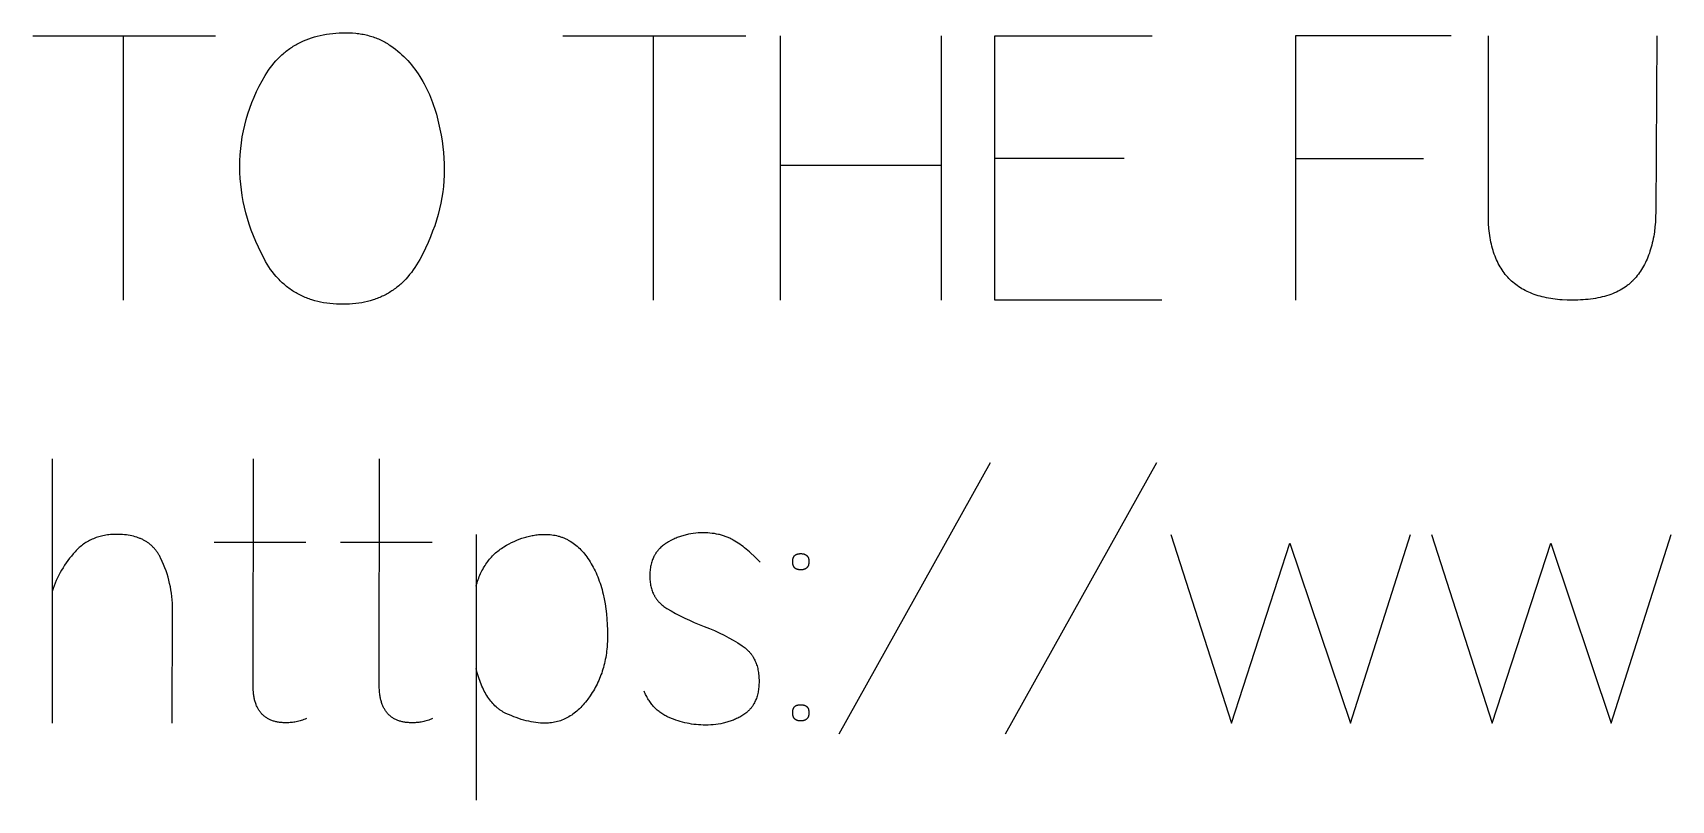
# Model space of a CAD drawing. Header units: millimetres. Extents: x -1220 to 1220, y -1270 to 3400.
# Drawn here: x -865.9 to -407.5, y 2120 to 2334.8 of the extents above; entities that cross this region are included whole.
import ezdxf

# ---------------------------------------------------------------- set-up
doc = ezdxf.new("R2010")
doc.units = ezdxf.units.MM
doc.layers.add('TC', color=220, linetype='CONTINUOUS', true_color=0xff00bb)

msp = doc.modelspace()

# ---------------------------------------------------------------- linework, layer by layer
at = {"layer": 'TC'}
for points in [[(-865.91, 2333.94), (-814.74, 2333.94)], [(-840.64, 2333.94), (-840.64, 2259.94)], [(-717.59, 2333.94), (-666.42, 2333.94)], [(-692.32, 2333.94), (-692.32, 2259.94)], [(-656.8, 2333.94), (-656.8, 2259.94)], [(-611.66, 2259.94), (-611.66, 2333.94)], [(-550.03, 2259.94), (-596.76, 2259.94), (-596.76, 2333.94), (-552.78, 2333.94)], [(-469.05, 2333.94), (-512.61, 2333.94), (-512.61, 2259.94)], [(-411.55, 2333.94), (-411.86, 2284.68), (-411.9, 2283.22), (-411.97, 2281.8), (-412.09, 2280.43), (-412.25, 2279.1), (-412.34, 2278.45), (-412.44, 2277.81), (-412.56, 2277.18), (-412.69, 2276.56), (-412.82, 2275.95), (-412.97, 2275.35), (-413.12, 2274.76), (-413.29, 2274.19), (-413.47, 2273.62), (-413.65, 2273.06), (-413.85, 2272.52), (-414.06, 2271.98), (-414.28, 2271.46), (-414.51, 2270.95), (-414.75, 2270.44), (-414.99, 2269.95), (-415.25, 2269.47), (-415.52, 2269), (-415.8, 2268.54), (-416.09, 2268.09), (-416.4, 2267.65), (-416.71, 2267.22), (-417.03, 2266.8), (-417.36, 2266.39), (-417.7, 2265.99), (-417.87, 2265.8), (-418.05, 2265.61), (-418.23, 2265.42), (-418.41, 2265.24), (-418.6, 2265.06), (-418.8, 2264.88), (-418.99, 2264.7), (-419.19, 2264.53), (-419.39, 2264.36), (-419.6, 2264.2), (-419.81, 2264.04), (-420.02, 2263.88), (-420.46, 2263.57), (-420.91, 2263.27), (-421.38, 2262.99), (-421.86, 2262.72), (-422.35, 2262.46), (-422.86, 2262.22), (-423.38, 2261.98), (-423.92, 2261.76), (-424.47, 2261.55), (-425.03, 2261.36), (-425.61, 2261.18), (-426.21, 2261.01), (-426.82, 2260.85), (-427.44, 2260.7), (-428.08, 2260.57), (-428.73, 2260.45), (-429.39, 2260.34), (-430.07, 2260.25), (-430.76, 2260.17), (-431.47, 2260.1), (-432.19, 2260.04), (-432.93, 2260), (-433.68, 2259.97), (-435.23, 2259.94), (-436.64, 2259.96), (-438.01, 2260.03), (-438.67, 2260.08), (-439.33, 2260.14), (-439.98, 2260.21), (-440.61, 2260.3), (-441.23, 2260.39), (-441.85, 2260.5), (-442.45, 2260.62), (-443.04, 2260.74), (-443.62, 2260.88), (-444.19, 2261.03), (-444.75, 2261.2), (-445.29, 2261.37), (-445.83, 2261.55), (-446.36, 2261.75), (-446.87, 2261.95), (-447.37, 2262.17), (-447.87, 2262.4), (-448.35, 2262.64), (-448.82, 2262.89), (-449.28, 2263.15), (-449.73, 2263.43), (-450.17, 2263.71), (-450.59, 2264.01), (-451.01, 2264.31), (-451.41, 2264.63), (-451.81, 2264.96), (-452.19, 2265.3), (-452.56, 2265.65), (-452.92, 2266.01), (-453.27, 2266.39), (-453.61, 2266.77), (-453.94, 2267.17), (-454.26, 2267.57), (-454.57, 2267.99), (-454.86, 2268.42), (-455.15, 2268.86), (-455.42, 2269.31), (-455.68, 2269.78), (-455.93, 2270.25), (-456.17, 2270.73), (-456.4, 2271.23), (-456.62, 2271.74), (-456.83, 2272.26), (-457.03, 2272.79), (-457.22, 2273.33), (-457.39, 2273.88), (-457.55, 2274.44), (-457.71, 2275.02), (-457.85, 2275.6), (-457.98, 2276.2), (-458.1, 2276.81), (-458.21, 2277.42), (-458.31, 2278.05), (-458.4, 2278.7), (-458.47, 2279.35), (-458.54, 2280.01), (-458.64, 2281.37), (-458.69, 2282.78), (-458.69, 2333.94)], [(-611.66, 2297.68), (-656.8, 2297.68)], [(-560.6, 2299.58), (-596.76, 2299.58)], [(-476.88, 2299.48), (-512.61, 2299.48)], [(-860.51, 2215.54), (-860.51, 2141.54)], [(-789.37, 2142.81), (-789.72, 2142.67), (-790.08, 2142.54), (-790.43, 2142.42), (-790.79, 2142.3), (-791.14, 2142.2), (-791.49, 2142.1), (-791.85, 2142.02), (-792.2, 2141.94), (-792.55, 2141.87), (-792.89, 2141.81), (-793.24, 2141.76), (-793.59, 2141.72), (-793.94, 2141.69), (-794.28, 2141.67), (-794.63, 2141.65), (-794.97, 2141.65), (-795.26, 2141.65), (-795.54, 2141.66), (-795.82, 2141.67), (-796.1, 2141.69), (-796.37, 2141.71), (-796.63, 2141.74), (-796.89, 2141.77), (-797.15, 2141.81), (-797.4, 2141.85), (-797.65, 2141.9), (-797.89, 2141.96), (-798.13, 2142.02), (-798.37, 2142.08), (-798.6, 2142.15), (-798.82, 2142.22), (-799.04, 2142.3), (-799.26, 2142.39), (-799.47, 2142.48), (-799.67, 2142.57), (-799.88, 2142.67), (-800.07, 2142.77), (-800.27, 2142.88), (-800.46, 2143), (-800.64, 2143.12), (-800.82, 2143.24), (-800.99, 2143.37), (-801.16, 2143.51), (-801.33, 2143.65), (-801.49, 2143.8), (-801.65, 2143.95), (-801.8, 2144.1), (-801.95, 2144.26), (-802.09, 2144.43), (-802.23, 2144.6), (-802.36, 2144.78), (-802.49, 2144.96), (-802.62, 2145.15), (-802.74, 2145.34), (-802.85, 2145.53), (-802.97, 2145.74), (-803.07, 2145.94), (-803.17, 2146.15), (-803.27, 2146.37), (-803.37, 2146.59), (-803.45, 2146.82), (-803.54, 2147.05), (-803.62, 2147.29), (-803.69, 2147.53), (-803.76, 2147.78), (-803.83, 2148.04), (-803.89, 2148.29), (-803.95, 2148.56), (-804, 2148.82), (-804.05, 2149.1), (-804.09, 2149.38), (-804.13, 2149.66), (-804.19, 2150.24), (-804.24, 2150.85), (-804.26, 2151.47), (-804.27, 2152.11), (-804.17, 2215.54)], [(-754.06, 2142.81), (-754.42, 2142.67), (-754.77, 2142.54), (-755.13, 2142.42), (-755.48, 2142.3), (-755.83, 2142.2), (-756.19, 2142.1), (-756.54, 2142.02), (-756.89, 2141.94), (-757.24, 2141.87), (-757.59, 2141.81), (-757.93, 2141.76), (-758.28, 2141.72), (-758.63, 2141.69), (-758.97, 2141.67), (-759.32, 2141.65), (-759.66, 2141.65), (-759.95, 2141.65), (-760.23, 2141.66), (-760.51, 2141.67), (-760.79, 2141.69), (-761.06, 2141.71), (-761.32, 2141.74), (-761.59, 2141.77), (-761.84, 2141.81), (-762.09, 2141.85), (-762.34, 2141.9), (-762.59, 2141.96), (-762.82, 2142.02), (-763.06, 2142.08), (-763.29, 2142.15), (-763.51, 2142.22), (-763.73, 2142.3), (-763.95, 2142.39), (-764.16, 2142.48), (-764.37, 2142.57), (-764.57, 2142.67), (-764.77, 2142.77), (-764.96, 2142.88), (-765.15, 2143), (-765.33, 2143.12), (-765.51, 2143.24), (-765.69, 2143.37), (-765.86, 2143.51), (-766.02, 2143.65), (-766.18, 2143.8), (-766.34, 2143.95), (-766.49, 2144.1), (-766.64, 2144.26), (-766.78, 2144.43), (-766.92, 2144.6), (-767.06, 2144.78), (-767.18, 2144.96), (-767.31, 2145.15), (-767.43, 2145.34), (-767.55, 2145.53), (-767.66, 2145.74), (-767.76, 2145.94), (-767.87, 2146.15), (-767.96, 2146.37), (-768.06, 2146.59), (-768.15, 2146.82), (-768.23, 2147.05), (-768.31, 2147.29), (-768.38, 2147.53), (-768.45, 2147.78), (-768.52, 2148.04), (-768.58, 2148.29), (-768.64, 2148.56), (-768.69, 2148.82), (-768.74, 2149.1), (-768.78, 2149.38), (-768.82, 2149.66), (-768.88, 2150.24), (-768.93, 2150.85), (-768.96, 2151.47), (-768.97, 2152.11), (-768.86, 2215.54)], [(-598.03, 2214.38), (-640.42, 2138.48)], [(-551.51, 2214.38), (-593.9, 2138.48)], [(-826.9, 2141.54), (-826.79, 2173.26), (-826.8, 2174.2), (-826.84, 2175.15), (-826.91, 2176.08), (-827, 2177.01), (-827.11, 2177.93), (-827.25, 2178.85), (-827.42, 2179.75), (-827.61, 2180.66), (-827.83, 2181.55), (-828.07, 2182.44), (-828.34, 2183.32), (-828.63, 2184.2), (-828.95, 2185.07), (-829.3, 2185.93), (-829.67, 2186.78), (-830.17, 2187.84), (-830.27, 2188.05), (-830.38, 2188.25), (-830.49, 2188.45), (-830.6, 2188.65), (-830.72, 2188.84), (-830.83, 2189.03), (-830.96, 2189.22), (-831.08, 2189.4), (-831.21, 2189.58), (-831.34, 2189.76), (-831.47, 2189.93), (-831.61, 2190.1), (-831.74, 2190.27), (-831.89, 2190.43), (-832.03, 2190.59), (-832.18, 2190.75), (-832.33, 2190.9), (-832.48, 2191.05), (-832.64, 2191.2), (-832.8, 2191.34), (-832.96, 2191.49), (-833.13, 2191.62), (-833.29, 2191.76), (-833.47, 2191.89), (-833.64, 2192.01), (-833.82, 2192.14), (-834, 2192.26), (-834.18, 2192.38), (-834.37, 2192.49), (-834.55, 2192.6), (-834.75, 2192.71), (-834.94, 2192.81), (-835.14, 2192.91), (-835.34, 2193.01), (-835.54, 2193.1), (-835.75, 2193.19), (-835.96, 2193.28), (-836.17, 2193.37), (-836.39, 2193.45), (-836.6, 2193.53), (-836.83, 2193.6), (-837.28, 2193.74), (-837.74, 2193.86), (-838.21, 2193.98), (-838.7, 2194.08), (-839.2, 2194.16), (-839.71, 2194.23), (-840.23, 2194.29), (-840.77, 2194.34), (-841.31, 2194.37), (-841.87, 2194.39), (-842.44, 2194.4), (-842.88, 2194.39), (-843.32, 2194.38), (-843.76, 2194.36), (-844.19, 2194.32), (-844.62, 2194.28), (-845.04, 2194.23), (-845.45, 2194.17), (-845.86, 2194.09), (-846.26, 2194.01), (-846.66, 2193.92), (-847.05, 2193.82), (-847.44, 2193.72), (-847.82, 2193.6), (-848.2, 2193.47), (-848.57, 2193.33), (-848.94, 2193.18), (-849.3, 2193.03), (-849.65, 2192.86), (-850, 2192.68), (-850.35, 2192.5), (-850.69, 2192.3), (-851.02, 2192.1), (-851.35, 2191.89), (-851.67, 2191.66), (-851.99, 2191.43), (-852.3, 2191.19), (-852.61, 2190.94), (-852.91, 2190.68), (-853.21, 2190.41), (-853.5, 2190.12), (-853.79, 2189.84), (-854.07, 2189.54), (-854.6, 2188.94), (-855.11, 2188.32), (-855.61, 2187.7), (-856.09, 2187.06), (-856.56, 2186.41), (-857, 2185.75), (-857.43, 2185.07), (-857.84, 2184.38), (-858.24, 2183.68), (-858.62, 2182.97), (-858.98, 2182.25), (-859.32, 2181.51), (-859.64, 2180.76), (-859.95, 2180), (-860.24, 2179.22), (-860.51, 2178.44)], [(-789.47, 2192.07), (-815.16, 2192.07)], [(-754.17, 2192.07), (-779.85, 2192.07)], [(-741.9, 2194.4), (-741.9, 2119.98)], [(-741.9, 2179.92), (-741.77, 2180.38), (-741.62, 2180.84), (-741.47, 2181.29), (-741.32, 2181.73), (-741.15, 2182.16), (-740.98, 2182.59), (-740.81, 2183.01), (-740.62, 2183.42), (-740.43, 2183.82), (-740.23, 2184.21), (-740.02, 2184.6), (-739.81, 2184.98), (-739.59, 2185.35), (-739.36, 2185.71), (-739.13, 2186.07), (-738.89, 2186.42), (-738.64, 2186.76), (-738.39, 2187.09), (-738.12, 2187.41), (-737.86, 2187.73), (-737.58, 2188.04), (-737.3, 2188.34), (-737.01, 2188.63), (-736.71, 2188.91), (-736.41, 2189.19), (-736.09, 2189.46), (-735.78, 2189.72), (-735.45, 2189.98), (-735.12, 2190.22), (-734.78, 2190.46), (-734.43, 2190.69), (-734.08, 2190.91), (-733.37, 2191.33), (-732.65, 2191.73), (-731.94, 2192.1), (-731.23, 2192.44), (-730.51, 2192.75), (-729.8, 2193.04), (-729.08, 2193.3), (-728.37, 2193.53), (-728.01, 2193.63), (-727.66, 2193.73), (-727.3, 2193.82), (-726.94, 2193.91), (-726.59, 2193.99), (-726.23, 2194.06), (-725.87, 2194.12), (-725.52, 2194.18), (-725.16, 2194.23), (-724.8, 2194.28), (-724.45, 2194.31), (-724.09, 2194.34), (-723.73, 2194.37), (-723.38, 2194.39), (-723.02, 2194.4), (-722.66, 2194.4), (-722.17, 2194.39), (-721.68, 2194.37), (-721.2, 2194.33), (-720.73, 2194.28), (-720.26, 2194.21), (-719.8, 2194.13), (-719.35, 2194.03), (-718.9, 2193.92), (-718.67, 2193.85), (-718.45, 2193.79), (-718.23, 2193.72), (-718.02, 2193.65), (-717.8, 2193.57), (-717.59, 2193.49), (-717.37, 2193.4), (-717.16, 2193.31), (-716.95, 2193.22), (-716.74, 2193.13), (-716.54, 2193.03), (-716.33, 2192.92), (-716.13, 2192.81), (-715.93, 2192.7), (-715.53, 2192.47), (-715.13, 2192.22), (-714.75, 2191.96), (-714.37, 2191.68), (-713.99, 2191.38), (-713.62, 2191.08), (-713.26, 2190.75), (-712.9, 2190.41), (-712.55, 2190.06), (-712.21, 2189.69), (-711.87, 2189.3), (-711.54, 2188.9), (-711.22, 2188.49), (-710.9, 2188.06), (-710.58, 2187.62), (-710.28, 2187.16), (-709.98, 2186.68), (-709.68, 2186.19), (-709.39, 2185.7), (-709.11, 2185.19), (-708.84, 2184.67), (-708.58, 2184.14), (-708.32, 2183.6), (-708.08, 2183.05), (-707.85, 2182.49), (-707.63, 2181.92), (-707.41, 2181.34), (-707.21, 2180.75), (-707.01, 2180.15), (-706.83, 2179.54), (-706.65, 2178.92), (-706.49, 2178.29), (-706.33, 2177.64), (-706.04, 2176.33), (-705.8, 2174.97), (-705.59, 2173.57), (-705.42, 2172.13), (-705.28, 2170.65), (-705.19, 2169.13), (-705.13, 2167.57), (-705.11, 2165.96), (-705.13, 2164.72), (-705.19, 2163.5), (-705.24, 2162.89), (-705.3, 2162.3), (-705.36, 2161.7), (-705.44, 2161.12), (-705.52, 2160.54), (-705.62, 2159.96), (-705.73, 2159.39), (-705.84, 2158.83), (-705.97, 2158.27), (-706.11, 2157.72), (-706.25, 2157.17), (-706.41, 2156.63), (-706.58, 2156.1), (-706.75, 2155.57), (-706.94, 2155.04), (-707.14, 2154.52), (-707.34, 2154.01), (-707.56, 2153.5), (-707.79, 2153), (-708.03, 2152.5), (-708.28, 2152.01), (-708.53, 2151.53), (-708.8, 2151.05), (-709.08, 2150.57), (-709.37, 2150.1), (-709.67, 2149.64), (-709.98, 2149.18), (-710.61, 2148.29), (-710.94, 2147.86), (-711.26, 2147.45), (-711.6, 2147.05), (-711.93, 2146.66), (-712.27, 2146.29), (-712.62, 2145.93), (-712.96, 2145.59), (-713.32, 2145.26), (-713.67, 2144.94), (-714.03, 2144.64), (-714.4, 2144.35), (-714.77, 2144.08), (-715.14, 2143.82), (-715.52, 2143.57), (-715.9, 2143.34), (-716.28, 2143.12), (-716.67, 2142.92), (-717.06, 2142.73), (-717.46, 2142.55), (-717.86, 2142.39), (-718.27, 2142.24), (-718.68, 2142.11), (-719.09, 2141.99), (-719.51, 2141.89), (-719.94, 2141.79), (-720.36, 2141.72), (-720.79, 2141.65), (-721.23, 2141.6), (-721.67, 2141.57), (-722.11, 2141.55), (-722.56, 2141.54), (-723.19, 2141.55), (-723.84, 2141.58), (-724.49, 2141.64), (-725.15, 2141.71), (-725.81, 2141.81), (-726.48, 2141.93), (-727.16, 2142.07), (-727.84, 2142.23), (-728.53, 2142.41), (-729.23, 2142.62), (-729.93, 2142.84), (-730.64, 2143.09), (-731.36, 2143.36), (-732.08, 2143.65), (-732.81, 2143.96), (-733.55, 2144.29), (-733.74, 2144.38), (-733.92, 2144.48), (-734.1, 2144.57), (-734.28, 2144.67), (-734.45, 2144.78), (-734.63, 2144.89), (-734.8, 2145), (-734.98, 2145.11), (-735.15, 2145.23), (-735.32, 2145.35), (-735.48, 2145.47), (-735.65, 2145.6), (-735.81, 2145.73), (-735.97, 2145.87), (-736.29, 2146.15), (-736.61, 2146.44), (-736.91, 2146.75), (-737.21, 2147.06), (-737.5, 2147.4), (-737.79, 2147.74), (-738.06, 2148.1), (-738.33, 2148.48), (-738.6, 2148.86), (-738.86, 2149.26), (-739.11, 2149.68), (-739.35, 2150.1), (-739.59, 2150.54), (-739.82, 2151), (-740.04, 2151.46), (-740.26, 2151.94), (-740.47, 2152.44), (-740.67, 2152.94), (-740.87, 2153.46), (-741.06, 2154), (-741.24, 2154.55), (-741.42, 2155.11), (-741.58, 2155.68), (-741.9, 2156.87)], [(-662.41, 2186.58), (-663.26, 2187.48), (-664.12, 2188.33), (-664.99, 2189.14), (-665.43, 2189.53), (-665.87, 2189.91), (-666.31, 2190.27), (-666.76, 2190.62), (-667.21, 2190.96), (-667.66, 2191.29), (-668.11, 2191.61), (-668.57, 2191.92), (-669.03, 2192.21), (-669.94, 2192.78), (-670.18, 2192.91), (-670.41, 2193.04), (-670.65, 2193.17), (-670.9, 2193.29), (-671.14, 2193.4), (-671.39, 2193.51), (-671.64, 2193.62), (-671.9, 2193.72), (-672.16, 2193.82), (-672.42, 2193.91), (-672.69, 2194), (-672.96, 2194.09), (-673.23, 2194.17), (-673.51, 2194.24), (-673.78, 2194.31), (-674.07, 2194.38), (-674.64, 2194.49), (-675.23, 2194.59), (-675.83, 2194.68), (-676.45, 2194.74), (-677.07, 2194.79), (-677.71, 2194.81), (-678.37, 2194.82), (-679.06, 2194.81), (-679.75, 2194.78), (-680.44, 2194.72), (-681.11, 2194.64), (-681.78, 2194.54), (-682.44, 2194.42), (-682.76, 2194.35), (-683.09, 2194.28), (-683.41, 2194.19), (-683.73, 2194.11), (-684.05, 2194.02), (-684.37, 2193.92), (-684.69, 2193.82), (-685, 2193.71), (-685.31, 2193.59), (-685.62, 2193.47), (-685.93, 2193.35), (-686.24, 2193.22), (-686.54, 2193.08), (-686.84, 2192.94), (-687.44, 2192.64), (-688.04, 2192.31), (-688.62, 2191.97), (-688.91, 2191.79), (-689.19, 2191.6), (-689.45, 2191.4), (-689.71, 2191.2), (-689.96, 2190.99), (-690.2, 2190.77), (-690.43, 2190.55), (-690.55, 2190.44), (-690.66, 2190.32), (-690.77, 2190.2), (-690.87, 2190.09), (-690.97, 2189.97), (-691.08, 2189.84), (-691.17, 2189.72), (-691.27, 2189.59), (-691.36, 2189.47), (-691.46, 2189.34), (-691.55, 2189.21), (-691.63, 2189.07), (-691.72, 2188.94), (-691.8, 2188.8), (-691.88, 2188.66), (-691.96, 2188.52), (-692.04, 2188.38), (-692.11, 2188.24), (-692.25, 2187.95), (-692.38, 2187.65), (-692.51, 2187.35), (-692.62, 2187.04), (-692.72, 2186.72), (-692.82, 2186.39), (-692.91, 2186.06), (-692.98, 2185.72), (-693.05, 2185.38), (-693.11, 2185.03), (-693.16, 2184.67), (-693.2, 2184.3), (-693.23, 2183.93), (-693.26, 2183.55), (-693.27, 2183.16), (-693.27, 2182.77), (-693.27, 2182.38), (-693.26, 2182), (-693.23, 2181.63), (-693.2, 2181.26), (-693.16, 2180.9), (-693.11, 2180.55), (-693.05, 2180.2), (-692.98, 2179.86), (-692.9, 2179.53), (-692.81, 2179.2), (-692.71, 2178.88), (-692.6, 2178.57), (-692.49, 2178.26), (-692.36, 2177.96), (-692.23, 2177.67), (-692.16, 2177.52), (-692.08, 2177.38), (-692.01, 2177.24), (-691.93, 2177.1), (-691.85, 2176.96), (-691.77, 2176.82), (-691.68, 2176.69), (-691.6, 2176.56), (-691.51, 2176.42), (-691.42, 2176.3), (-691.32, 2176.17), (-691.23, 2176.04), (-691.13, 2175.92), (-691.03, 2175.79), (-690.92, 2175.67), (-690.82, 2175.55), (-690.71, 2175.43), (-690.6, 2175.32), (-690.37, 2175.09), (-690.13, 2174.87), (-689.89, 2174.65), (-689.63, 2174.45), (-689.37, 2174.24), (-689.09, 2174.05), (-688.81, 2173.86), (-688.52, 2173.68), (-687.31, 2172.98), (-686.08, 2172.29), (-684.82, 2171.63), (-683.52, 2170.98), (-682.2, 2170.36), (-680.85, 2169.75), (-679.46, 2169.17), (-678.05, 2168.6), (-676.61, 2168.03), (-675.21, 2167.44), (-673.84, 2166.81), (-672.5, 2166.15), (-671.2, 2165.46), (-669.92, 2164.74), (-668.69, 2163.99), (-667.48, 2163.21), (-667.19, 2163.02), (-666.9, 2162.82), (-666.63, 2162.6), (-666.36, 2162.39), (-666.11, 2162.16), (-665.86, 2161.93), (-665.74, 2161.81), (-665.63, 2161.69), (-665.51, 2161.57), (-665.4, 2161.44), (-665.29, 2161.32), (-665.18, 2161.19), (-665.07, 2161.06), (-664.97, 2160.93), (-664.87, 2160.79), (-664.77, 2160.66), (-664.67, 2160.52), (-664.58, 2160.38), (-664.49, 2160.24), (-664.4, 2160.09), (-664.23, 2159.8), (-664.07, 2159.5), (-663.91, 2159.2), (-663.77, 2158.88), (-663.63, 2158.56), (-663.51, 2158.23), (-663.39, 2157.89), (-663.28, 2157.55), (-663.19, 2157.2), (-663.1, 2156.84), (-663.02, 2156.47), (-662.95, 2156.1), (-662.89, 2155.72), (-662.84, 2155.33), (-662.8, 2154.93), (-662.76, 2154.53), (-662.74, 2154.12), (-662.73, 2153.7), (-662.72, 2153.28), (-662.73, 2152.86), (-662.74, 2152.46), (-662.76, 2152.06), (-662.79, 2151.67), (-662.83, 2151.29), (-662.88, 2150.91), (-662.94, 2150.54), (-663.01, 2150.18), (-663.08, 2149.83), (-663.17, 2149.49), (-663.26, 2149.15), (-663.36, 2148.82), (-663.47, 2148.49), (-663.59, 2148.18), (-663.72, 2147.87), (-663.86, 2147.57), (-664.01, 2147.27), (-664.16, 2146.99), (-664.24, 2146.85), (-664.33, 2146.71), (-664.41, 2146.57), (-664.5, 2146.44), (-664.59, 2146.3), (-664.68, 2146.17), (-664.77, 2146.04), (-664.87, 2145.92), (-664.97, 2145.79), (-665.07, 2145.67), (-665.17, 2145.55), (-665.28, 2145.43), (-665.39, 2145.31), (-665.5, 2145.19), (-665.61, 2145.08), (-665.72, 2144.97), (-665.84, 2144.86), (-665.96, 2144.75), (-666.08, 2144.64), (-666.2, 2144.53), (-666.33, 2144.43), (-666.46, 2144.33), (-666.72, 2144.13), (-666.99, 2143.94), (-667.27, 2143.76), (-667.55, 2143.59), (-667.83, 2143.43), (-668.11, 2143.27), (-668.4, 2143.12), (-668.69, 2142.97), (-668.99, 2142.83), (-669.29, 2142.69), (-669.59, 2142.56), (-669.89, 2142.43), (-670.2, 2142.31), (-670.51, 2142.2), (-670.82, 2142.09), (-671.14, 2141.98), (-671.46, 2141.88), (-671.78, 2141.79), (-672.1, 2141.7), (-672.43, 2141.62), (-672.76, 2141.54), (-673.44, 2141.4), (-674.12, 2141.28), (-674.82, 2141.18), (-675.53, 2141.11), (-676.25, 2141.06), (-676.99, 2141.02), (-677.73, 2141.01), (-678.38, 2141.02), (-679.03, 2141.05), (-679.67, 2141.09), (-680.31, 2141.15), (-680.95, 2141.22), (-681.59, 2141.31), (-682.23, 2141.42), (-682.86, 2141.54), (-683.49, 2141.68), (-684.13, 2141.84), (-684.76, 2142.01), (-685.38, 2142.2), (-686.01, 2142.41), (-686.64, 2142.63), (-687.26, 2142.87), (-687.88, 2143.13), (-688.19, 2143.27), (-688.49, 2143.42), (-688.79, 2143.57), (-689.08, 2143.73), (-689.36, 2143.89), (-689.64, 2144.06), (-689.91, 2144.24), (-690.18, 2144.42), (-690.44, 2144.61), (-690.7, 2144.8), (-690.95, 2145), (-691.19, 2145.21), (-691.43, 2145.42), (-691.66, 2145.64), (-691.89, 2145.86), (-692.11, 2146.09), (-692.33, 2146.32), (-692.54, 2146.56), (-692.74, 2146.81), (-692.94, 2147.06), (-693.13, 2147.32), (-693.32, 2147.58), (-693.5, 2147.85), (-693.67, 2148.12), (-693.84, 2148.4), (-694, 2148.69), (-694.16, 2148.98), (-694.31, 2149.28), (-694.46, 2149.58), (-694.6, 2149.89), (-694.73, 2150.21), (-694.86, 2150.53)], [(-547.49, 2194.4), (-530.58, 2141.54), (-514.19, 2191.97), (-497.28, 2141.54), (-480.47, 2194.4)], [(-474.55, 2194.4), (-457.64, 2141.54), (-441.25, 2191.97), (-424.34, 2141.54), (-407.53, 2194.4)]]:
    msp.add_lwpolyline(points, dxfattribs=at)
for points in [[(-778.27, 2334.79), (-777.35, 2334.77), (-776.45, 2334.73), (-775.57, 2334.66), (-775.14, 2334.61), (-774.71, 2334.56), (-774.28, 2334.49), (-773.86, 2334.43), (-773.44, 2334.35), (-773.03, 2334.27), (-772.62, 2334.18), (-772.22, 2334.08), (-771.82, 2333.97), (-771.42, 2333.86), (-771.03, 2333.74), (-770.65, 2333.62), (-770.26, 2333.48), (-769.89, 2333.34), (-769.51, 2333.19), (-769.14, 2333.04), (-768.78, 2332.88), (-768.42, 2332.71), (-768.06, 2332.53), (-767.71, 2332.34), (-767.36, 2332.15), (-767.02, 2331.95), (-766.68, 2331.75), (-766.34, 2331.54), (-766.01, 2331.32), (-765.05, 2330.63), (-764.42, 2330.16), (-763.81, 2329.67), (-763.22, 2329.16), (-762.64, 2328.64), (-762.07, 2328.11), (-761.52, 2327.56), (-760.98, 2326.99), (-760.46, 2326.41), (-759.96, 2325.81), (-759.47, 2325.2), (-758.99, 2324.57), (-758.53, 2323.92), (-758.08, 2323.26), (-757.65, 2322.58), (-756.82, 2321.19), (-756.42, 2320.47), (-756.03, 2319.75), (-755.66, 2319.02), (-755.3, 2318.27), (-754.96, 2317.52), (-754.64, 2316.77), (-754.32, 2316), (-754.03, 2315.22), (-753.75, 2314.43), (-753.48, 2313.64), (-753.23, 2312.83), (-752.99, 2312.02), (-752.77, 2311.19), (-752.56, 2310.36), (-752, 2307.84), (-751.67, 2306.17), (-751.4, 2304.52), (-751.18, 2302.89), (-751.01, 2301.27), (-750.88, 2299.67), (-750.81, 2298.09), (-750.78, 2296.52), (-750.81, 2294.95), (-750.89, 2293.37), (-751.02, 2291.8), (-751.21, 2290.23), (-751.45, 2288.66), (-751.75, 2287.08), (-752.1, 2285.51), (-752.5, 2283.94), (-752.96, 2282.37), (-753.47, 2280.79), (-754.03, 2279.22), (-754.65, 2277.65), (-755.32, 2276.08), (-756.04, 2274.5), (-756.82, 2272.93), (-757.65, 2271.36), (-758.08, 2270.58), (-758.53, 2269.84), (-758.99, 2269.11), (-759.47, 2268.41), (-759.96, 2267.73), (-760.47, 2267.08), (-760.99, 2266.46), (-761.53, 2265.86), (-761.81, 2265.56), (-762.09, 2265.28), (-762.37, 2265), (-762.66, 2264.72), (-762.95, 2264.46), (-763.24, 2264.2), (-763.54, 2263.94), (-763.84, 2263.69), (-764.15, 2263.45), (-764.46, 2263.21), (-764.77, 2262.98), (-765.09, 2262.76), (-765.41, 2262.54), (-765.74, 2262.33), (-766.07, 2262.12), (-766.4, 2261.92), (-766.74, 2261.73), (-767.08, 2261.54), (-767.43, 2261.36), (-767.77, 2261.19), (-768.13, 2261.02), (-768.48, 2260.86), (-768.84, 2260.7), (-769.21, 2260.55), (-769.58, 2260.4), (-769.95, 2260.27), (-770.32, 2260.13), (-770.7, 2260.01), (-771.48, 2259.77), (-772.26, 2259.57), (-773.06, 2259.38), (-773.88, 2259.22), (-774.72, 2259.09), (-775.56, 2258.98), (-776.43, 2258.89), (-777.31, 2258.83), (-778.2, 2258.79), (-779.11, 2258.78), (-780.06, 2258.79), (-780.98, 2258.83), (-781.89, 2258.89), (-782.79, 2258.98), (-783.67, 2259.09), (-784.53, 2259.23), (-785.37, 2259.39), (-786.2, 2259.58), (-787.02, 2259.79), (-787.81, 2260.03), (-788.2, 2260.16), (-788.59, 2260.29), (-788.98, 2260.43), (-789.36, 2260.58), (-789.73, 2260.73), (-790.1, 2260.89), (-790.47, 2261.06), (-790.84, 2261.23), (-791.19, 2261.41), (-791.55, 2261.59), (-791.9, 2261.78), (-792.25, 2261.98), (-792.59, 2262.18), (-792.93, 2262.39), (-793.27, 2262.6), (-793.6, 2262.83), (-793.92, 2263.05), (-794.25, 2263.29), (-794.57, 2263.53), (-794.88, 2263.78), (-795.19, 2264.03), (-795.5, 2264.29), (-795.8, 2264.55), (-796.1, 2264.82), (-796.39, 2265.1), (-796.68, 2265.39), (-796.97, 2265.68), (-797.25, 2265.97), (-797.53, 2266.28), (-797.8, 2266.59), (-798.34, 2267.22), (-798.86, 2267.89), (-799.36, 2268.57), (-799.85, 2269.28), (-800.32, 2270.02), (-800.77, 2270.78), (-801.21, 2271.57), (-802.03, 2273.17), (-802.79, 2274.77), (-803.51, 2276.37), (-804.17, 2277.97), (-804.78, 2279.58), (-805.33, 2281.18), (-805.83, 2282.78), (-806.28, 2284.39), (-806.68, 2285.99), (-807.02, 2287.6), (-807.31, 2289.21), (-807.55, 2290.82), (-807.74, 2292.43), (-807.87, 2294.04), (-807.95, 2295.65), (-807.97, 2297.26), (-807.95, 2298.97), (-807.86, 2300.66), (-807.72, 2302.35), (-807.53, 2304.01), (-807.28, 2305.66), (-806.98, 2307.3), (-806.62, 2308.92), (-806.2, 2310.53), (-805.73, 2312.12), (-805.21, 2313.69), (-804.63, 2315.26), (-803.99, 2316.8), (-803.3, 2318.33), (-802.55, 2319.85), (-801.75, 2321.35), (-800.89, 2322.84), (-800.43, 2323.58), (-799.96, 2324.29), (-799.47, 2324.98), (-798.97, 2325.64), (-798.44, 2326.28), (-797.91, 2326.9), (-797.35, 2327.5), (-796.78, 2328.07), (-796.49, 2328.35), (-796.2, 2328.62), (-795.9, 2328.88), (-795.59, 2329.14), (-795.29, 2329.39), (-794.97, 2329.64), (-794.66, 2329.88), (-794.34, 2330.12), (-794.02, 2330.35), (-793.69, 2330.58), (-793.36, 2330.79), (-793.02, 2331.01), (-792.68, 2331.21), (-792.34, 2331.42), (-791.99, 2331.61), (-791.64, 2331.8), (-791.29, 2331.98), (-790.93, 2332.16), (-790.19, 2332.5), (-789.45, 2332.82), (-788.68, 2333.11), (-787.9, 2333.38), (-787.11, 2333.62), (-786.3, 2333.84), (-785.47, 2334.04), (-784.63, 2334.22), (-783.77, 2334.37), (-782.89, 2334.5), (-782, 2334.6), (-781.09, 2334.68), (-780.17, 2334.74), (-779.22, 2334.78)], [(-651.09, 2189.01), (-650.95, 2189.01), (-650.81, 2189), (-650.68, 2188.99), (-650.61, 2188.98), (-650.55, 2188.97), (-650.49, 2188.96), (-650.42, 2188.95), (-650.36, 2188.94), (-650.3, 2188.93), (-650.25, 2188.92), (-650.19, 2188.9), (-650.13, 2188.89), (-650.08, 2188.87), (-650.02, 2188.85), (-649.97, 2188.83), (-649.92, 2188.81), (-649.87, 2188.79), (-649.82, 2188.77), (-649.77, 2188.75), (-649.72, 2188.72), (-649.68, 2188.7), (-649.63, 2188.67), (-649.59, 2188.64), (-649.55, 2188.61), (-649.5, 2188.58), (-649.46, 2188.55), (-649.42, 2188.52), (-649.39, 2188.49), (-649.35, 2188.45), (-649.31, 2188.42), (-649.28, 2188.38), (-649.25, 2188.34), (-649.21, 2188.3), (-649.18, 2188.27), (-649.15, 2188.22), (-649.12, 2188.18), (-649.1, 2188.14), (-649.07, 2188.1), (-649.04, 2188.05), (-649.02, 2188.01), (-649, 2187.96), (-648.97, 2187.91), (-648.95, 2187.86), (-648.93, 2187.81), (-648.91, 2187.76), (-648.9, 2187.71), (-648.88, 2187.65), (-648.86, 2187.6), (-648.85, 2187.54), (-648.84, 2187.48), (-648.82, 2187.43), (-648.81, 2187.37), (-648.8, 2187.31), (-648.8, 2187.25), (-648.79, 2187.18), (-648.78, 2187.12), (-648.78, 2187.06), (-648.77, 2186.99), (-648.77, 2186.92), (-648.77, 2186.79), (-648.77, 2186.64), (-648.78, 2186.51), (-648.78, 2186.44), (-648.79, 2186.37), (-648.8, 2186.31), (-648.8, 2186.24), (-648.81, 2186.18), (-648.82, 2186.12), (-648.84, 2186.06), (-648.85, 2186), (-648.86, 2185.94), (-648.88, 2185.88), (-648.9, 2185.82), (-648.91, 2185.77), (-648.93, 2185.72), (-648.95, 2185.66), (-648.97, 2185.61), (-649, 2185.56), (-649.02, 2185.51), (-649.04, 2185.46), (-649.07, 2185.42), (-649.1, 2185.37), (-649.12, 2185.33), (-649.15, 2185.28), (-649.18, 2185.24), (-649.21, 2185.2), (-649.25, 2185.16), (-649.28, 2185.12), (-649.31, 2185.08), (-649.35, 2185.04), (-649.39, 2185.01), (-649.42, 2184.97), (-649.46, 2184.94), (-649.5, 2184.91), (-649.55, 2184.88), (-649.59, 2184.85), (-649.63, 2184.82), (-649.68, 2184.79), (-649.72, 2184.76), (-649.77, 2184.74), (-649.82, 2184.71), (-649.87, 2184.69), (-649.92, 2184.67), (-649.97, 2184.65), (-650.02, 2184.63), (-650.08, 2184.61), (-650.13, 2184.59), (-650.19, 2184.57), (-650.25, 2184.56), (-650.3, 2184.54), (-650.36, 2184.53), (-650.42, 2184.52), (-650.49, 2184.51), (-650.55, 2184.5), (-650.61, 2184.49), (-650.68, 2184.48), (-650.74, 2184.48), (-650.81, 2184.47), (-650.95, 2184.46), (-651.09, 2184.46), (-651.23, 2184.46), (-651.3, 2184.47), (-651.36, 2184.47), (-651.43, 2184.48), (-651.49, 2184.48), (-651.55, 2184.49), (-651.61, 2184.5), (-651.67, 2184.51), (-651.73, 2184.52), (-651.79, 2184.53), (-651.85, 2184.54), (-651.9, 2184.56), (-651.96, 2184.57), (-652.01, 2184.59), (-652.07, 2184.61), (-652.12, 2184.63), (-652.17, 2184.65), (-652.22, 2184.67), (-652.26, 2184.69), (-652.31, 2184.71), (-652.36, 2184.74), (-652.4, 2184.76), (-652.45, 2184.79), (-652.49, 2184.82), (-652.53, 2184.85), (-652.57, 2184.88), (-652.61, 2184.91), (-652.65, 2184.94), (-652.69, 2184.97), (-652.72, 2185.01), (-652.76, 2185.04), (-652.79, 2185.08), (-652.83, 2185.12), (-652.86, 2185.16), (-652.89, 2185.2), (-652.92, 2185.24), (-652.95, 2185.28), (-652.98, 2185.33), (-653, 2185.37), (-653.03, 2185.42), (-653.05, 2185.46), (-653.07, 2185.51), (-653.1, 2185.56), (-653.12, 2185.61), (-653.14, 2185.66), (-653.16, 2185.72), (-653.18, 2185.77), (-653.19, 2185.82), (-653.21, 2185.88), (-653.22, 2185.94), (-653.24, 2186), (-653.25, 2186.06), (-653.26, 2186.12), (-653.27, 2186.18), (-653.28, 2186.24), (-653.29, 2186.31), (-653.29, 2186.37), (-653.31, 2186.51), (-653.31, 2186.64), (-653.31, 2186.79), (-653.31, 2186.92), (-653.31, 2187.06), (-653.3, 2187.12), (-653.29, 2187.18), (-653.29, 2187.25), (-653.28, 2187.31), (-653.27, 2187.37), (-653.26, 2187.43), (-653.25, 2187.48), (-653.24, 2187.54), (-653.22, 2187.6), (-653.21, 2187.65), (-653.19, 2187.71), (-653.18, 2187.76), (-653.16, 2187.81), (-653.14, 2187.86), (-653.12, 2187.91), (-653.1, 2187.96), (-653.07, 2188.01), (-653.05, 2188.05), (-653.03, 2188.1), (-653, 2188.14), (-652.98, 2188.18), (-652.95, 2188.22), (-652.92, 2188.27), (-652.89, 2188.3), (-652.86, 2188.34), (-652.83, 2188.38), (-652.79, 2188.42), (-652.76, 2188.45), (-652.72, 2188.49), (-652.69, 2188.52), (-652.65, 2188.55), (-652.61, 2188.58), (-652.57, 2188.61), (-652.53, 2188.64), (-652.49, 2188.67), (-652.45, 2188.7), (-652.4, 2188.72), (-652.36, 2188.75), (-652.31, 2188.77), (-652.26, 2188.79), (-652.22, 2188.81), (-652.17, 2188.83), (-652.12, 2188.85), (-652.07, 2188.87), (-652.01, 2188.89), (-651.96, 2188.9), (-651.9, 2188.92), (-651.85, 2188.93), (-651.79, 2188.94), (-651.73, 2188.95), (-651.67, 2188.96), (-651.61, 2188.97), (-651.55, 2188.98), (-651.49, 2188.99), (-651.43, 2188.99), (-651.36, 2189), (-651.23, 2189.01)], [(-651.09, 2146.72), (-650.95, 2146.72), (-650.81, 2146.71), (-650.68, 2146.7), (-650.61, 2146.7), (-650.55, 2146.69), (-650.49, 2146.68), (-650.42, 2146.67), (-650.36, 2146.66), (-650.3, 2146.64), (-650.25, 2146.63), (-650.19, 2146.62), (-650.13, 2146.6), (-650.08, 2146.58), (-650.02, 2146.57), (-649.97, 2146.55), (-649.92, 2146.53), (-649.87, 2146.5), (-649.82, 2146.48), (-649.77, 2146.46), (-649.72, 2146.43), (-649.68, 2146.41), (-649.63, 2146.38), (-649.59, 2146.36), (-649.55, 2146.33), (-649.5, 2146.3), (-649.46, 2146.27), (-649.42, 2146.23), (-649.39, 2146.2), (-649.35, 2146.17), (-649.31, 2146.13), (-649.28, 2146.1), (-649.25, 2146.06), (-649.21, 2146.02), (-649.18, 2145.98), (-649.15, 2145.94), (-649.12, 2145.9), (-649.1, 2145.85), (-649.07, 2145.81), (-649.04, 2145.77), (-649.02, 2145.72), (-649, 2145.67), (-648.97, 2145.62), (-648.95, 2145.57), (-648.93, 2145.52), (-648.91, 2145.47), (-648.9, 2145.42), (-648.88, 2145.37), (-648.86, 2145.31), (-648.85, 2145.26), (-648.84, 2145.2), (-648.82, 2145.14), (-648.81, 2145.08), (-648.8, 2145.02), (-648.8, 2144.96), (-648.79, 2144.9), (-648.78, 2144.84), (-648.78, 2144.77), (-648.77, 2144.7), (-648.77, 2144.64), (-648.77, 2144.5), (-648.77, 2144.36), (-648.78, 2144.22), (-648.78, 2144.15), (-648.79, 2144.09), (-648.8, 2144.02), (-648.8, 2143.96), (-648.81, 2143.89), (-648.82, 2143.83), (-648.84, 2143.77), (-648.85, 2143.71), (-648.86, 2143.65), (-648.88, 2143.6), (-648.9, 2143.54), (-648.91, 2143.48), (-648.93, 2143.43), (-648.95, 2143.38), (-648.97, 2143.33), (-649, 2143.28), (-649.02, 2143.23), (-649.04, 2143.18), (-649.07, 2143.13), (-649.1, 2143.08), (-649.12, 2143.04), (-649.15, 2143), (-649.18, 2142.95), (-649.21, 2142.91), (-649.25, 2142.87), (-649.28, 2142.83), (-649.31, 2142.79), (-649.35, 2142.76), (-649.39, 2142.72), (-649.42, 2142.69), (-649.46, 2142.65), (-649.5, 2142.62), (-649.55, 2142.59), (-649.59, 2142.56), (-649.63, 2142.53), (-649.68, 2142.5), (-649.72, 2142.48), (-649.77, 2142.45), (-649.82, 2142.43), (-649.87, 2142.4), (-649.92, 2142.38), (-649.97, 2142.36), (-650.02, 2142.34), (-650.08, 2142.32), (-650.13, 2142.3), (-650.19, 2142.29), (-650.25, 2142.27), (-650.3, 2142.26), (-650.36, 2142.24), (-650.42, 2142.23), (-650.49, 2142.22), (-650.55, 2142.21), (-650.61, 2142.2), (-650.68, 2142.2), (-650.74, 2142.19), (-650.81, 2142.19), (-650.95, 2142.18), (-651.09, 2142.18), (-651.23, 2142.18), (-651.3, 2142.18), (-651.36, 2142.19), (-651.43, 2142.19), (-651.49, 2142.2), (-651.55, 2142.2), (-651.61, 2142.21), (-651.67, 2142.22), (-651.73, 2142.23), (-651.79, 2142.24), (-651.85, 2142.26), (-651.9, 2142.27), (-651.96, 2142.29), (-652.01, 2142.3), (-652.07, 2142.32), (-652.12, 2142.34), (-652.17, 2142.36), (-652.22, 2142.38), (-652.26, 2142.4), (-652.31, 2142.43), (-652.36, 2142.45), (-652.4, 2142.48), (-652.45, 2142.5), (-652.49, 2142.53), (-652.53, 2142.56), (-652.57, 2142.59), (-652.61, 2142.62), (-652.65, 2142.65), (-652.69, 2142.69), (-652.72, 2142.72), (-652.76, 2142.76), (-652.79, 2142.79), (-652.83, 2142.83), (-652.86, 2142.87), (-652.89, 2142.91), (-652.92, 2142.95), (-652.95, 2143), (-652.98, 2143.04), (-653, 2143.08), (-653.03, 2143.13), (-653.05, 2143.18), (-653.07, 2143.23), (-653.1, 2143.28), (-653.12, 2143.33), (-653.14, 2143.38), (-653.16, 2143.43), (-653.18, 2143.48), (-653.19, 2143.54), (-653.21, 2143.6), (-653.22, 2143.65), (-653.24, 2143.71), (-653.25, 2143.77), (-653.26, 2143.83), (-653.27, 2143.89), (-653.28, 2143.96), (-653.29, 2144.02), (-653.29, 2144.09), (-653.31, 2144.22), (-653.31, 2144.36), (-653.31, 2144.5), (-653.31, 2144.64), (-653.31, 2144.77), (-653.3, 2144.84), (-653.29, 2144.9), (-653.29, 2144.96), (-653.28, 2145.02), (-653.27, 2145.08), (-653.26, 2145.14), (-653.25, 2145.2), (-653.24, 2145.26), (-653.22, 2145.31), (-653.21, 2145.37), (-653.19, 2145.42), (-653.18, 2145.47), (-653.16, 2145.52), (-653.14, 2145.57), (-653.12, 2145.62), (-653.1, 2145.67), (-653.07, 2145.72), (-653.05, 2145.77), (-653.03, 2145.81), (-653, 2145.85), (-652.98, 2145.9), (-652.95, 2145.94), (-652.92, 2145.98), (-652.89, 2146.02), (-652.86, 2146.06), (-652.83, 2146.1), (-652.79, 2146.13), (-652.76, 2146.17), (-652.72, 2146.2), (-652.69, 2146.23), (-652.65, 2146.27), (-652.61, 2146.3), (-652.57, 2146.33), (-652.53, 2146.36), (-652.49, 2146.38), (-652.45, 2146.41), (-652.4, 2146.43), (-652.36, 2146.46), (-652.31, 2146.48), (-652.26, 2146.5), (-652.22, 2146.53), (-652.17, 2146.55), (-652.12, 2146.57), (-652.07, 2146.58), (-652.01, 2146.6), (-651.96, 2146.62), (-651.9, 2146.63), (-651.85, 2146.64), (-651.79, 2146.66), (-651.73, 2146.67), (-651.67, 2146.68), (-651.61, 2146.69), (-651.55, 2146.7), (-651.49, 2146.7), (-651.43, 2146.71), (-651.36, 2146.71), (-651.23, 2146.72)]]:
    msp.add_lwpolyline(points, close=True, dxfattribs=at)

doc.saveas('drawing.dxf')
